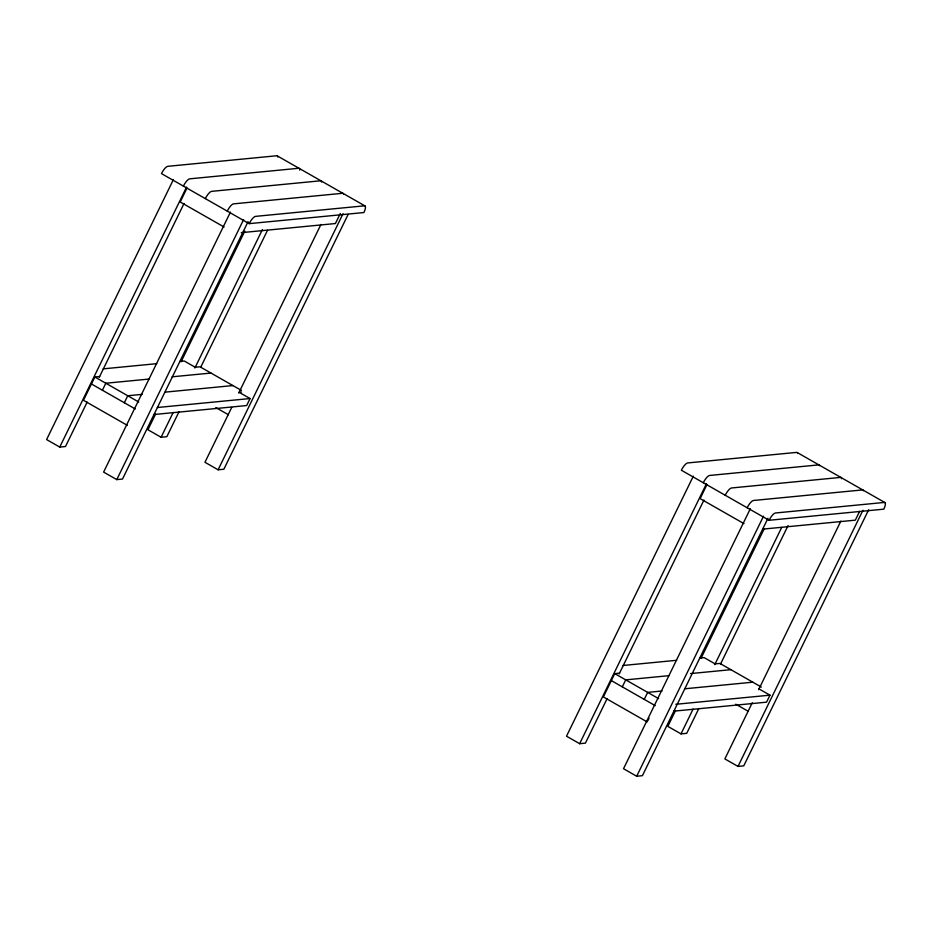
<?xml version="1.0" encoding="UTF-8"?>
<svg xmlns="http://www.w3.org/2000/svg" width="932" height="932" viewBox="0 0 932 932"><rect width="100%" height="100%" fill="white"/><g stroke="black" fill="none" stroke-linecap="round" stroke-linejoin="round"><path stroke-width="1.4" d="M173.422 179.538L46.6 439.566L59.753 447.08L65.496 446.521L87.165 402.1M59.753 447.08L186.586 187.052M99.631 376.528L94.854 376.982L83.472 400.317L127.335 425.342M186.948 188.159L180.214 201.988L224.076 227.012M99.27 377.274L184.035 203.479M102.404 390.24L105.817 383.238L149.038 379.056M124.34 402.752L127.754 395.75L142.153 394.364M230.449 212.077L103.615 472.105L116.78 479.607L122.511 479.06L248.063 221.641M116.78 479.607L243.601 219.579M155.586 414.076L147.943 429.757L161.096 437.259L166.828 436.712L178.944 411.886M181.076 361.802L244.813 231.136M161.096 437.259L173.201 412.433M194.87 368.012L262.428 229.505M200.613 367.453L267.531 230.251M231.73 407.412L204.958 462.284L218.111 469.798L223.855 469.239L348.125 214.442M238.732 393.036L320.946 224.472M241.493 392.057L239.105 392.29L250.067 398.547L246.654 405.548L153.943 414.519M340.32 213.486L335.415 223.54L241.26 232.662M218.111 469.798L343.034 213.684M693.326 476.17L566.505 736.198L579.657 743.701L585.401 743.142L607.07 698.72M579.657 743.701L706.479 483.673M619.535 673.149L614.759 673.615L603.377 696.938L647.239 721.962M706.852 484.791L700.107 498.608L743.969 523.633M619.174 673.894L703.94 500.1M622.308 686.861L625.721 679.871L668.943 675.677M644.245 699.373L647.658 692.383L662.058 690.985M750.342 508.697L623.52 768.725L636.684 776.24L642.416 775.68L767.968 518.262M647.857 720.716L649.08 718.199M636.684 776.24L763.506 516.2M675.49 710.697L667.836 726.378L681.001 733.88L686.733 733.333L698.849 708.506M700.981 658.435L764.077 529.073M681.001 733.88L693.105 709.054M714.774 664.633L781.692 527.43M720.518 664.073L788.064 525.566M752.264 702.728L724.863 758.916L738.016 766.419L743.759 765.859L868.671 509.757M758.636 689.657L840.85 521.093M758.998 688.911L769.972 695.167L766.558 702.169L673.848 711.151M859.607 511.365L855.32 520.161L762.621 529.143M738.016 766.419L862.927 510.305M249.194 223.645L363.911 212.543A7.945 2.412 -60.3 0 0 364.459 205.821L255.473 216.375A7.945 2.412 -60.3 0 0 249.194 223.645L161.469 173.597A7.945 2.412 -60.3 0 1 167.748 166.327L276.734 155.76A7.945 2.412 -60.3 0 1 277.771 157.042M103.161 368.862L156.751 363.666M179.923 361.43L184.268 361.01L195.242 367.266L200.019 366.8L241.446 390.438M172.094 376.819L210.982 373.056M165.209 392.127L232.918 385.568M157.357 407.517L250.067 398.547M769.086 520.277L883.816 509.163A7.945 2.412 -60.3 0 0 884.363 502.441L775.377 512.996A7.945 2.412 -60.3 0 0 769.086 520.277L681.362 470.229A7.945 2.412 -60.3 0 1 687.653 462.948L796.639 452.393A7.945 2.412 -60.3 0 1 797.617 453.185M623.054 665.483L676.655 660.299M699.827 658.05L704.173 657.631L715.135 663.887L719.923 663.421L761.351 687.059M690.554 673.58L730.886 669.677M685.113 688.748L752.811 682.189M675.817 704.289L769.972 695.167M277.363 155.935L365.088 205.984M797.268 452.556L884.981 502.604M215.851 407.575L228.375 414.717M735.744 704.196L748.279 711.337M94.854 376.982L138.717 402.007M614.759 673.615L658.621 698.639M91.441 383.984L135.303 409.008M611.345 680.605L655.208 705.629M725.224 495.253A7.945 2.412 -60.3 0 1 731.515 487.972L840.501 477.417A7.945 2.412 -60.3 0 1 841.538 478.687M703.299 482.741A7.945 2.412 -60.3 0 1 709.578 475.46L818.564 464.905A7.945 2.412 -60.3 0 1 819.543 465.697M747.161 507.765A7.945 2.412 -60.3 0 1 753.44 500.484L862.426 489.929A7.945 2.412 -60.3 0 1 863.405 490.721M205.331 198.621A7.945 2.412 -60.3 0 1 211.611 191.351L320.596 180.785A7.945 2.412 -60.3 0 1 321.633 182.066M183.394 186.109A7.945 2.412 -60.3 0 1 189.674 178.839L298.671 168.273A7.945 2.412 -60.3 0 1 299.696 170.137M227.257 211.133A7.945 2.412 -60.3 0 1 233.536 203.863L342.522 193.297A7.945 2.412 -60.3 0 1 343.5 194.101"/></g></svg>
